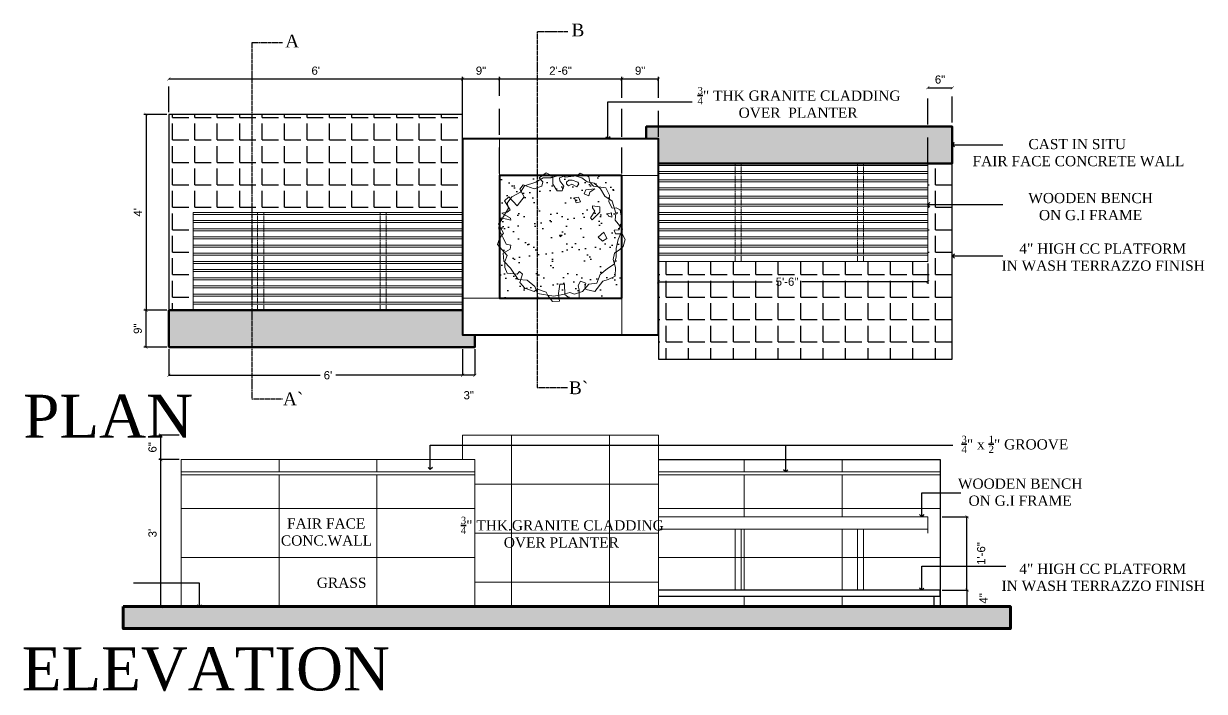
# Model space of a CAD drawing. Header units: inches. Extents: x 50027 to 54188, y -4291 to 1318.
# Drawn here: x 53214.8 to 53504.2, y 255.2 to 418.8 of the extents above; entities that cross this region are included whole.
import ezdxf

# ---------------------------------------------------------------- set-up
doc = ezdxf.new("R2010")
doc.units = ezdxf.units.IN
for name, pattern in [('CENTER2', [1.125, 0.75, -0.125, 0.125, -0.125]), ('DASHED', [0.75, 0.5, -0.25]), ('HIDDEN', [9.524999999999995, 6.349999999999998, -3.174999999999998])]:
    doc.linetypes.add(name, pattern=pattern)
for name, color, linetype, lineweight in [('05--TEXT-3', 3, 'Continuous', 35), ('BASE LINE', 5, 'Continuous', 100), ('E--CONCRETE-4', 6, 'Continuous', 40), ('WALL ELEVATION', 4, 'Continuous', 18), ('WALL LT', 3, 'Continuous', 25), ('WALL XLT', 1, 'Continuous', 5)]:
    doc.layers.add(name, color=color, linetype=linetype, lineweight=lineweight)
doc.layers.add('HATCH', color=251, linetype='Continuous')
doc.styles.add('3-16', font='arial.ttf')
doc.styles.add('STYLE2', font='times.ttf')
doc.dimstyles.new('1-2', dxfattribs={"dimscale": 0.25, "dimtxt": 8, "dimasz": 3, "dimexe": 2, "dimexo": 2, "dimgap": 4, "dimtad": 1, "dimdec": 0, "dimzin": 0, "dimdsep": 46, "dimlunit": 4, "dimtxsty": '3-16', "dimblk": 'ARCHTICK', "dimcen": 0.09375, "dimclrd": 1, "dimclre": 8, "dimclrt": 2, "dimadec": 0, "dimazin": 0, "dimtfac": 1, "dimtdec": 0, "dimtofl": 0, "dimtmove": 2, "dimatfit": 3, "dimldrblk": 'AERO', "dimfxl": 0.18, "dimtolj": 1, "dimtzin": 0, "dimarcsym": 0})

# ---------------------------------------------------------------- blocks, each defined once
blk = doc.blocks.new('A$C1D9503E6')
at = {"layer": 'WALL XLT', "color": 1}
for p, q in [((-3, 23.5), (63, 23.5)), ((-3, 22), (63, 22)), ((-3, 21.5), (63, 21.5)), ((-3, 20), (63, 20)), ((-3, 19.5), (63, 19.5)), ((-3, 18), (63, 18)), ((-3, 17.5), (63, 17.5)), ((-3, 16), (63, 16)), ((-3, 15.5), (63, 15.5)), ((-3, 14), (63, 14)), ((-3, 13.5), (63, 13.5)), ((-3, 12), (63, 12)), ((-3, 11.5), (63, 11.5)), ((-3, 10), (63, 10)), ((-3, 9.5), (63, 9.5)), ((-3, 8), (63, 8)), ((-3, 7.5), (63, 7.5)), ((-3, 6), (63, 6)), ((-3, 5.5), (63, 5.5)), ((-3, 4), (63, 4)), ((-3, 3.5), (63, 3.5)), ((-3, 2), (63, 2)), ((-3, 1.5), (63, 1.5))]:
    blk.add_line(p, q, dxfattribs=at)
at = {"layer": 'WALL XLT', "color": 18, "linetype": 'DASHED', "ltscale": 0.1, "true_color": 0x000000}
for p, q in [((12.75, 0), (12.75, 24)), ((14.25, 0), (14.25, 24)), ((42.75, 0), (42.75, 24)), ((44.25, 0), (44.25, 24))]:
    blk.add_line(p, q, dxfattribs=at)
at = {"layer": 'WALL XLT', "color": 1}
blk.add_lwpolyline([(63, 24), (63, 0), (-3, 0), (-3, 24), (63, 24), (-3, 24)], dxfattribs=at)
blk = doc.blocks.new('_ArchTick')
at = {"color": 0, "const_width": 0.15}
blk.add_lwpolyline([(-0.5, -0.5), (0.5, 0.5)], dxfattribs=at)
blk = doc.blocks.new('*D166')
at = {"layer": 'Defpoints', "color": 0, "transparency": 16777216}
for p in [(53250.38432343307, 396.5434020388348), (53244.79413389057, 348.5434020391258), (53250.38432343307, 348.5434020391258)]:
    blk.add_point(p, dxfattribs=at)
at = {"layer": 'E--CONCRETE-4', "color": 8, "linetype": 'HIDDEN', "lineweight": -2, "transparency": 16777216}
for p, q in [((53249.88432343307, 396.5434020388348), (53244.29413389057, 396.5434020388348)), ((53249.88432343307, 348.5434020391258), (53244.29413389057, 348.5434020391258))]:
    blk.add_line(p, q, dxfattribs=at)
at = {"layer": 'E--CONCRETE-4', "color": 1, "lineweight": -2, "transparency": 16777216}
blk.add_line((53244.79413389057, 396.5434020388348), (53244.79413389057, 348.5434020391258), dxfattribs=at)
at = {"layer": 'E--CONCRETE-4', "color": 1, "lineweight": -2, "transparency": 16777216, "xscale": 0.75, "yscale": 0.75, "zscale": 0.75}
for p, rotation in [((53244.79413389057, 396.5434020388348), 90), ((53244.79413389057, 348.5434020391258), 270)]:
    blk.add_blockref('_ArchTick', p, dxfattribs=dict(at, rotation=rotation))
at = {"layer": 'E--CONCRETE-4', "color": 2, "transparency": 16777216, "insert": (53242.79413389057, 372.5434020389889), "char_height": 2, "attachment_point": 5, "rotation": 90, "style": '3-16'}
blk.add_mtext("\\A1;4'", dxfattribs=at)
blk = doc.blocks.new('AERO')
blk.add_line((0, 0), (-1, 0))
blk.add_lwpolyline([(-0.7071067811866669, 0.7071067811866669), (0, 0), (-0.7071067811866669, -0.7071067811866669)])
blk = doc.blocks.new('*D167')
at = {"layer": 'Defpoints', "color": 0, "transparency": 16777216}
for p in [(53250.38432343307, 339.5434020391258), (53322.38432343307, 339.5434020391258), (53322.38432343307, 332.6335201185138)]:
    blk.add_point(p, dxfattribs=at)
at = {"layer": 'E--CONCRETE-4', "color": 8, "linetype": 'HIDDEN', "lineweight": -2, "transparency": 16777216}
for p, q in [((53250.38432343307, 339.0434020391258), (53250.38432343307, 332.1335201185138)), ((53322.38432343307, 339.0434020391258), (53322.38432343307, 332.1335201185138))]:
    blk.add_line(p, q, dxfattribs=at)
at = {"layer": 'E--CONCRETE-4', "color": 1, "lineweight": -2, "transparency": 16777216}
for p, q in [((53250.38432343307, 332.6335201185138), (53287.45867541125, 332.6335201185138)), ((53322.38432343307, 332.6335201185138), (53291.3099714549, 332.6335201185138))]:
    blk.add_line(p, q, dxfattribs=at)
at = {"layer": 'E--CONCRETE-4', "color": 1, "lineweight": -2, "transparency": 16777216, "xscale": 0.75, "yscale": 0.75, "zscale": 0.75, "rotation": 180}
blk.add_blockref('_ArchTick', (53250.38432343307, 332.6335201185138), dxfattribs=at)
at = {"layer": 'E--CONCRETE-4', "color": 1, "lineweight": -2, "transparency": 16777216, "xscale": 0.75, "yscale": 0.75, "zscale": 0.75}
blk.add_blockref('_ArchTick', (53322.38432343307, 332.6335201185138), dxfattribs=at)
at = {"layer": 'E--CONCRETE-4', "color": 2, "transparency": 16777216, "insert": (53289.38432343307, 332.6335201185138), "char_height": 2, "attachment_point": 5, "style": '3-16'}
blk.add_mtext("\\A1;6'", dxfattribs=at)
blk = doc.blocks.new('*D168')
at = {"layer": 'Defpoints', "color": 0, "transparency": 16777216}
for p in [(53322.38432343307, 339.5434020391258), (53325.38432343307, 339.5434020391258), (53322.38432343307, 332.6335201185138)]:
    blk.add_point(p, dxfattribs=at)
at = {"layer": 'E--CONCRETE-4', "color": 8, "linetype": 'HIDDEN', "lineweight": -2, "transparency": 16777216}
for p, q in [((53322.38432343307, 339.0434020391258), (53322.38432343307, 332.1335201185138)), ((53325.38432343307, 339.0434020391258), (53325.38432343307, 332.1335201185138))]:
    blk.add_line(p, q, dxfattribs=at)
at = {"layer": 'E--CONCRETE-4', "color": 1, "lineweight": -2, "transparency": 16777216}
blk.add_line((53325.38432343307, 332.6335201185138), (53322.38432343307, 332.6335201185138), dxfattribs=at)
at = {"layer": 'E--CONCRETE-4', "color": 1, "lineweight": -2, "transparency": 16777216, "xscale": 0.75, "yscale": 0.75, "zscale": 0.75, "rotation": 180}
blk.add_blockref('_ArchTick', (53322.38432343307, 332.6335201185138), dxfattribs=at)
at = {"layer": 'E--CONCRETE-4', "color": 1, "lineweight": -2, "transparency": 16777216, "xscale": 0.75, "yscale": 0.75, "zscale": 0.75}
blk.add_blockref('_ArchTick', (53325.38432343307, 332.6335201185138), dxfattribs=at)
at = {"layer": 'E--CONCRETE-4', "color": 2, "transparency": 16777216, "insert": (53323.88432343307, 327.7403168345918), "char_height": 2, "attachment_point": 5, "style": '3-16'}
blk.add_mtext('\\A1;3"', dxfattribs=at)
blk = doc.blocks.new('*D169')
at = {"layer": 'Defpoints', "color": 0, "transparency": 16777216}
for p in [(53322.38432510561, 405.2123686667474), (53250.38432343307, 396.5434020388348), (53322.38432510561, 396.5434020388348)]:
    blk.add_point(p, dxfattribs=at)
at = {"layer": 'E--CONCRETE-4', "color": 8, "linetype": 'HIDDEN', "lineweight": -2, "transparency": 16777216}
for p, q in [((53250.38432343307, 397.0434020388348), (53250.38432343307, 405.7123686667474)), ((53322.38432510561, 397.0434020388348), (53322.38432510561, 405.7123686667474))]:
    blk.add_line(p, q, dxfattribs=at)
at = {"layer": 'E--CONCRETE-4', "color": 1, "lineweight": -2, "transparency": 16777216}
blk.add_line((53250.38432343307, 405.2123686667474), (53322.38432510561, 405.2123686667474), dxfattribs=at)
at = {"layer": 'E--CONCRETE-4', "color": 1, "lineweight": -2, "transparency": 16777216, "xscale": 0.75, "yscale": 0.75, "zscale": 0.75, "rotation": 180}
blk.add_blockref('_ArchTick', (53250.38432343307, 405.2123686667474), dxfattribs=at)
at = {"layer": 'E--CONCRETE-4', "color": 1, "lineweight": -2, "transparency": 16777216, "xscale": 0.75, "yscale": 0.75, "zscale": 0.75}
blk.add_blockref('_ArchTick', (53322.38432510561, 405.2123686667474), dxfattribs=at)
at = {"layer": 'E--CONCRETE-4', "color": 2, "transparency": 16777216, "insert": (53286.38432426934, 407.2335146421908), "char_height": 2, "attachment_point": 5, "style": '3-16'}
blk.add_mtext("\\A1;6'", dxfattribs=at)
blk = doc.blocks.new('*D170')
at = {"layer": 'Defpoints', "color": 0, "transparency": 16777216}
for p in [(53331.38432510561, 405.2123686667474), (53322.38432510561, 390.5434020388348), (53331.38432510561, 381.5434020388348)]:
    blk.add_point(p, dxfattribs=at)
at = {"layer": 'E--CONCRETE-4', "color": 8, "linetype": 'HIDDEN', "lineweight": -2, "transparency": 16777216}
for p, q in [((53322.38432510561, 391.0434020388348), (53322.38432510561, 405.7123686667474)), ((53331.38432510561, 382.0434020388348), (53331.38432510561, 405.7123686667474))]:
    blk.add_line(p, q, dxfattribs=at)
at = {"layer": 'E--CONCRETE-4', "color": 1, "lineweight": -2, "transparency": 16777216}
blk.add_line((53322.38432510561, 405.2123686667474), (53331.38432510561, 405.2123686667474), dxfattribs=at)
at = {"layer": 'E--CONCRETE-4', "color": 1, "lineweight": -2, "transparency": 16777216, "xscale": 0.75, "yscale": 0.75, "zscale": 0.75, "rotation": 180}
blk.add_blockref('_ArchTick', (53322.38432510561, 405.2123686667474), dxfattribs=at)
at = {"layer": 'E--CONCRETE-4', "color": 1, "lineweight": -2, "transparency": 16777216, "xscale": 0.75, "yscale": 0.75, "zscale": 0.75}
blk.add_blockref('_ArchTick', (53331.38432510561, 405.2123686667474), dxfattribs=at)
at = {"layer": 'E--CONCRETE-4', "color": 2, "transparency": 16777216, "insert": (53326.88432510561, 407.2335146421908), "char_height": 2, "attachment_point": 5, "style": '3-16'}
blk.add_mtext('\\A1;9"', dxfattribs=at)
blk = doc.blocks.new('*D171')
at = {"layer": 'Defpoints', "color": 0, "transparency": 16777216}
for p in [(53331.38432510561, 405.2123686667474), (53361.38432510561, 405.2123686667474), (53361.38432510561, 381.5434020388348)]:
    blk.add_point(p, dxfattribs=at)
at = {"layer": 'E--CONCRETE-4', "color": 1, "lineweight": -2, "transparency": 16777216}
blk.add_line((53331.38432510561, 405.2123686667474), (53361.38432510561, 405.2123686667474), dxfattribs=at)
at = {"layer": 'E--CONCRETE-4', "color": 8, "linetype": 'HIDDEN', "lineweight": -2, "transparency": 16777216}
blk.add_line((53361.38432510561, 382.0434020388348), (53361.38432510561, 405.7123686667474), dxfattribs=at)
at = {"layer": 'E--CONCRETE-4', "color": 1, "lineweight": -2, "transparency": 16777216, "xscale": 0.75, "yscale": 0.75, "zscale": 0.75, "rotation": 180}
blk.add_blockref('_ArchTick', (53331.38432510561, 405.2123686667474), dxfattribs=at)
at = {"layer": 'E--CONCRETE-4', "color": 1, "lineweight": -2, "transparency": 16777216, "xscale": 0.75, "yscale": 0.75, "zscale": 0.75}
blk.add_blockref('_ArchTick', (53361.38432510561, 405.2123686667474), dxfattribs=at)
at = {"layer": 'E--CONCRETE-4', "color": 2, "transparency": 16777216, "insert": (53346.38432510561, 407.2335146421908), "char_height": 2, "attachment_point": 5, "style": '3-16'}
blk.add_mtext('\\A1;2\'-6"', dxfattribs=at)
blk = doc.blocks.new('*D172')
at = {"layer": 'Defpoints', "color": 0, "transparency": 16777216}
for p in [(53370.38432510561, 405.2123686667474), (53361.38432510561, 390.5434020388348), (53370.38432510561, 390.5434020388348)]:
    blk.add_point(p, dxfattribs=at)
at = {"layer": 'E--CONCRETE-4', "color": 8, "linetype": 'HIDDEN', "lineweight": -2, "transparency": 16777216}
for p, q in [((53361.38432510561, 391.0434020388348), (53361.38432510561, 405.7123686667474)), ((53370.38432510561, 391.0434020388348), (53370.38432510561, 405.7123686667474))]:
    blk.add_line(p, q, dxfattribs=at)
at = {"layer": 'E--CONCRETE-4', "color": 1, "lineweight": -2, "transparency": 16777216}
blk.add_line((53361.38432510561, 405.2123686667474), (53370.38432510561, 405.2123686667474), dxfattribs=at)
at = {"layer": 'E--CONCRETE-4', "color": 1, "lineweight": -2, "transparency": 16777216, "xscale": 0.75, "yscale": 0.75, "zscale": 0.75, "rotation": 180}
blk.add_blockref('_ArchTick', (53361.38432510561, 405.2123686667474), dxfattribs=at)
at = {"layer": 'E--CONCRETE-4', "color": 1, "lineweight": -2, "transparency": 16777216, "xscale": 0.75, "yscale": 0.75, "zscale": 0.75}
blk.add_blockref('_ArchTick', (53370.38432510561, 405.2123686667474), dxfattribs=at)
at = {"layer": 'E--CONCRETE-4', "color": 2, "transparency": 16777216, "insert": (53365.88432510561, 407.2335146421908), "char_height": 2, "attachment_point": 5, "style": '3-16'}
blk.add_mtext('\\A1;9"', dxfattribs=at)
blk = doc.blocks.new('*D173')
at = {"layer": 'Defpoints', "color": 0, "transparency": 16777216}
for p in [(53370.38432510561, 360.5434020388348), (53436.38432510561, 360.5434020388348), (53370.38432510561, 355.5464636487595)]:
    blk.add_point(p, dxfattribs=at)
at = {"layer": 'E--CONCRETE-4', "color": 8, "linetype": 'HIDDEN', "lineweight": -2, "transparency": 16777216}
for p, q in [((53370.38432510561, 360.0434020388348), (53370.38432510561, 355.0464636487595)), ((53436.38432510561, 360.0434020388348), (53436.38432510561, 355.0464636487595))]:
    blk.add_line(p, q, dxfattribs=at)
at = {"layer": 'E--CONCRETE-4', "color": 1, "lineweight": -2, "transparency": 16777216}
for p, q in [((53370.38432510561, 355.5464636487595), (53398.22607135391, 355.5464636487595)), ((53436.38432510561, 355.5464636487595), (53405.54257885731, 355.5464636487595))]:
    blk.add_line(p, q, dxfattribs=at)
at = {"layer": 'E--CONCRETE-4', "color": 1, "lineweight": -2, "transparency": 16777216, "xscale": 0.75, "yscale": 0.75, "zscale": 0.75, "rotation": 180}
blk.add_blockref('_ArchTick', (53370.38432510561, 355.5464636487595), dxfattribs=at)
at = {"layer": 'E--CONCRETE-4', "color": 1, "lineweight": -2, "transparency": 16777216, "xscale": 0.75, "yscale": 0.75, "zscale": 0.75}
blk.add_blockref('_ArchTick', (53436.38432510561, 355.5464636487595), dxfattribs=at)
at = {"layer": 'E--CONCRETE-4', "color": 2, "transparency": 16777216, "insert": (53401.88432510561, 355.5464636487595), "char_height": 2, "attachment_point": 5, "style": '3-16'}
blk.add_mtext('\\A1;5\'-6"', dxfattribs=at)
blk = doc.blocks.new('*D174')
at = {"layer": 'Defpoints', "color": 0, "transparency": 16777216}
for p in [(53442.38432510561, 403.0393566419953), (53436.38432510561, 384.0434020388348), (53442.38432510561, 384.5434020388348)]:
    blk.add_point(p, dxfattribs=at)
at = {"layer": 'E--CONCRETE-4', "color": 8, "linetype": 'HIDDEN', "lineweight": -2, "transparency": 16777216}
for p, q in [((53436.38432510561, 384.5434020388348), (53436.38432510561, 403.5393566419953)), ((53442.38432510561, 385.0434020388348), (53442.38432510561, 403.5393566419953))]:
    blk.add_line(p, q, dxfattribs=at)
at = {"layer": 'E--CONCRETE-4', "color": 1, "lineweight": -2, "transparency": 16777216}
blk.add_line((53436.38432510561, 403.0393566419953), (53442.38432510561, 403.0393566419953), dxfattribs=at)
at = {"layer": 'E--CONCRETE-4', "color": 1, "lineweight": -2, "transparency": 16777216, "xscale": 0.75, "yscale": 0.75, "zscale": 0.75, "rotation": 180}
blk.add_blockref('_ArchTick', (53436.38432510561, 403.0393566419953), dxfattribs=at)
at = {"layer": 'E--CONCRETE-4', "color": 1, "lineweight": -2, "transparency": 16777216, "xscale": 0.75, "yscale": 0.75, "zscale": 0.75}
blk.add_blockref('_ArchTick', (53442.38432510561, 403.0393566419953), dxfattribs=at)
at = {"layer": 'E--CONCRETE-4', "color": 2, "transparency": 16777216, "insert": (53439.38432510561, 405.0605026174387), "char_height": 2, "attachment_point": 5, "style": '3-16'}
blk.add_mtext('\\A1;6"', dxfattribs=at)
blk = doc.blocks.new('*D175')
at = {"layer": 'Defpoints', "color": 0, "transparency": 16777216}
for p in [(53248.41440808194, 311.9802972586476), (53253.38432343307, 311.9802972586476), (53253.38432343307, 275.9802972586476)]:
    blk.add_point(p, dxfattribs=at)
at = {"layer": 'E--CONCRETE-4', "color": 8, "linetype": 'HIDDEN', "lineweight": -2, "transparency": 16777216}
for p, q in [((53252.88432343307, 311.9802972586476), (53247.91440808194, 311.9802972586476)), ((53252.88432343307, 275.9802972586476), (53247.91440808194, 275.9802972586476))]:
    blk.add_line(p, q, dxfattribs=at)
at = {"layer": 'E--CONCRETE-4', "color": 1, "lineweight": -2, "transparency": 16777216}
blk.add_line((53248.41440808194, 275.9802972586476), (53248.41440808194, 311.9802972586476), dxfattribs=at)
at = {"layer": 'E--CONCRETE-4', "color": 1, "lineweight": -2, "transparency": 16777216, "xscale": 0.75, "yscale": 0.75, "zscale": 0.75}
for p, rotation in [((53248.41440808194, 311.9802972586476), 90), ((53248.41440808194, 275.9802972586476), 270)]:
    blk.add_blockref('_ArchTick', p, dxfattribs=dict(at, rotation=rotation))
at = {"layer": 'E--CONCRETE-4', "color": 2, "transparency": 16777216, "insert": (53246.39257997825, 293.9802972586562), "char_height": 2, "attachment_point": 5, "rotation": 90, "style": '3-16'}
blk.add_mtext("\\A1;3'", dxfattribs=at)
blk = doc.blocks.new('*D176')
at = {"layer": 'Defpoints', "color": 0, "transparency": 16777216}
for p in [(53439.38432510561, 279.9802972586476), (53439.38432510561, 275.9802972586476), (53445.97676978543, 275.9802972586476)]:
    blk.add_point(p, dxfattribs=at)
at = {"layer": 'E--CONCRETE-4', "color": 8, "linetype": 'HIDDEN', "lineweight": -2, "transparency": 16777216}
for p, q in [((53439.88432510561, 279.9802972586476), (53446.47676978543, 279.9802972586476)), ((53439.88432510561, 275.9802972586476), (53446.47676978543, 275.9802972586476))]:
    blk.add_line(p, q, dxfattribs=at)
at = {"layer": 'E--CONCRETE-4', "color": 1, "lineweight": -2, "transparency": 16777216}
blk.add_line((53445.97676978543, 279.9802972586476), (53445.97676978543, 275.9802972586476), dxfattribs=at)
at = {"layer": 'E--CONCRETE-4', "color": 1, "lineweight": -2, "transparency": 16777216, "xscale": 0.75, "yscale": 0.75, "zscale": 0.75}
for p, rotation in [((53445.97676978543, 279.9802972586476), 90), ((53445.97676978543, 275.9802972586476), 270)]:
    blk.add_blockref('_ArchTick', p, dxfattribs=dict(at, rotation=rotation))
at = {"layer": 'E--CONCRETE-4', "color": 2, "transparency": 16777216, "insert": (53450.01301819252, 277.9802972586476), "char_height": 2, "attachment_point": 5, "rotation": 90, "style": '3-16'}
blk.add_mtext('\\A1;4"', dxfattribs=at)
blk = doc.blocks.new('*D177')
at = {"layer": 'Defpoints', "color": 0, "transparency": 16777216}
for p in [(53439.38432510561, 297.9802972586476), (53445.97676978543, 297.9802972586476), (53439.38432510561, 279.9802972586476)]:
    blk.add_point(p, dxfattribs=at)
at = {"layer": 'E--CONCRETE-4', "color": 8, "linetype": 'HIDDEN', "lineweight": -2, "transparency": 16777216}
for p, q in [((53439.88432510561, 297.9802972586476), (53446.47676978543, 297.9802972586476)), ((53439.88432510561, 279.9802972586476), (53446.47676978543, 279.9802972586476))]:
    blk.add_line(p, q, dxfattribs=at)
at = {"layer": 'E--CONCRETE-4', "color": 1, "lineweight": -2, "transparency": 16777216}
blk.add_line((53445.97676978543, 279.9802972586476), (53445.97676978543, 297.9802972586476), dxfattribs=at)
at = {"layer": 'E--CONCRETE-4', "color": 1, "lineweight": -2, "transparency": 16777216, "xscale": 0.75, "yscale": 0.75, "zscale": 0.75}
for p, rotation in [((53445.97676978543, 297.9802972586476), 90), ((53445.97676978543, 279.9802972586476), 270)]:
    blk.add_blockref('_ArchTick', p, dxfattribs=dict(at, rotation=rotation))
at = {"layer": 'E--CONCRETE-4', "color": 2, "transparency": 16777216, "insert": (53449.46871932296, 288.9802972586476), "char_height": 2, "attachment_point": 5, "rotation": 90, "style": '3-16'}
blk.add_mtext('\\A1;1\'-6"', dxfattribs=at)
blk = doc.blocks.new('*D178')
at = {"layer": 'Defpoints', "color": 0, "transparency": 16777216}
for p in [(53248.41440808194, 317.9802972586476), (53253.38432343307, 317.9802972586476), (53248.41440807973, 311.9802972586476)]:
    blk.add_point(p, dxfattribs=at)
at = {"layer": 'E--CONCRETE-4', "color": 8, "linetype": 'HIDDEN', "lineweight": -2, "transparency": 16777216}
blk.add_line((53252.88432343307, 317.9802972586476), (53247.91440808194, 317.9802972586476), dxfattribs=at)
at = {"layer": 'E--CONCRETE-4', "color": 1, "lineweight": -2, "transparency": 16777216}
blk.add_line((53248.41440808194, 311.9802972586476), (53248.41440808194, 317.9802972586476), dxfattribs=at)
at = {"layer": 'E--CONCRETE-4', "color": 1, "lineweight": -2, "transparency": 16777216, "xscale": 0.75, "yscale": 0.75, "zscale": 0.75}
for p, rotation in [((53248.41440808194, 317.9802972586476), 90), ((53248.41440808194, 311.9802972586476), 270)]:
    blk.add_blockref('_ArchTick', p, dxfattribs=dict(at, rotation=rotation))
at = {"layer": 'E--CONCRETE-4', "color": 2, "transparency": 16777216, "insert": (53246.3932621065, 314.9802972586562), "char_height": 2, "attachment_point": 5, "rotation": 90, "style": '3-16'}
blk.add_mtext('\\A1;6"', dxfattribs=at)
blk = doc.blocks.new('*D179')
at = {"layer": 'Defpoints', "color": 0, "transparency": 16777216}
for p in [(53244.79413389057, 348.5434020391258), (53250.38432343307, 348.5434020391258), (53250.38432343307, 339.5434020391258)]:
    blk.add_point(p, dxfattribs=at)
at = {"layer": 'E--CONCRETE-4', "color": 8, "linetype": 'HIDDEN', "lineweight": -2, "transparency": 16777216}
for p, q in [((53249.88432343307, 348.5434020391258), (53244.29413389057, 348.5434020391258)), ((53249.88432343307, 339.5434020391258), (53244.29413389057, 339.5434020391258))]:
    blk.add_line(p, q, dxfattribs=at)
at = {"layer": 'E--CONCRETE-4', "color": 1, "lineweight": -2, "transparency": 16777216}
blk.add_line((53244.79413389057, 339.5434020391258), (53244.79413389057, 348.5434020391258), dxfattribs=at)
at = {"layer": 'E--CONCRETE-4', "color": 1, "lineweight": -2, "transparency": 16777216, "xscale": 0.75, "yscale": 0.75, "zscale": 0.75}
for p, rotation in [((53244.79413389057, 348.5434020391258), 90), ((53244.79413389057, 339.5434020391258), 270)]:
    blk.add_blockref('_ArchTick', p, dxfattribs=dict(at, rotation=rotation))
at = {"layer": 'E--CONCRETE-4', "color": 2, "transparency": 16777216, "insert": (53242.77298791512, 344.0434020391344), "char_height": 2, "attachment_point": 5, "rotation": 90, "style": '3-16'}
blk.add_mtext('\\A1;9"', dxfattribs=at)
blk = doc.blocks.new('A$C494532D6')
at = {"layer": 'WALL XLT', "color": 3}
for p, q in [((18.67563641921151, 58.38984494050965), (13.14906189369503, 56.67944946064381)), ((22.29645975923631, 60.58862795107416), (18.67563641921151, 58.38984494050965)), ((23.8208528830437, 63.03160472700256), (20.39070857386105, 60.58862795107416)), ((20.39070857386105, 60.58862795107416), (22.10578072839417, 58.63403870587354)), ((22.10578072839417, 58.63403870587354), (21.72494222817477, 56.43525569530902)), ((26.29812159959693, 60.58862795107416), (22.29645975923631, 60.58862795107416)), ((27.06031816150062, 61.32120924713672), (23.8208528830437, 63.03160472700256)), ((30.30030300130602, 61.81011633903836), (26.29812159959693, 60.58862795107416)), ((27.06031816150062, 57.41255031790934), (27.06031816150062, 61.32120924713672)), ((36.39839505788404, 62.05431010440225), (30.30030300130602, 61.81011633903836)), ((32.5868926870171, 61.32120924713672), (30.30030300130602, 60.58862795107416)), ((30.30030300130602, 60.58862795107416), (30.49098203214817, 59.12242623657221)), ((30.49098203214817, 59.12242623657221), (32.39621365617495, 56.43525569530902)), ((33.15892977954354, 60.83282171643805), (32.5868926870171, 61.32120924713672)), ((38.87566377443727, 61.56540301250061), (33.15892977954354, 60.83282171643805)), ((34.87400193419307, 59.36713956313906), (33.73044731060509, 58.38984494050965)), ((33.73044731060509, 58.38984494050965), (33.73044731060509, 57.65674408327322)), ((36.58907408872619, 59.36713956313906), (34.87400193419307, 59.36713956313906)), ((41.3529324909905, 60.58862795107416), (36.39839505788404, 62.05431010440225)), ((39.25702183612157, 58.38984494050965), (36.58907408872619, 59.36713956313906)), ((40.40005689824466, 62.78741096166777), (38.87566377443727, 61.56540301250061)), ((39.82853936718311, 57.65674408327322), (39.25702183612157, 58.38984494050965)), ((44.78359636163805, 61.07701548180194), (40.40005689824466, 62.78741096166777)), ((43.83072076889221, 58.63403870587354), (41.3529324909905, 60.58862795107416)), ((47.26086507819127, 57.90093784860801), (43.83072076889221, 58.63403870587354)), ((45.16443486185744, 58.38984494050965), (44.78359636163805, 61.07701548180194)), ((47.07018604734913, 56.43525569530902), (45.16443486185744, 58.38984494050965)), ((50.50033035664819, 55.21376730734482), (47.26086507819127, 57.90093784860801)), ((11.24383026955184, 53.50337182747899), (7.050969837000594, 51.30458881691447)), ((12.57754436251707, 57.16835655254545), (10.86247220798396, 54.96957354201004)), ((10.86247220798396, 54.96957354201004), (12.95890242420137, 51.30458881691447)), ((13.14906189369503, 56.67944946064381), (11.24383026955184, 53.50337182747899)), ((17.91343985730782, 55.21376730734482), (12.57754436251707, 57.16835655254545)), ((21.72494222817477, 56.43525569530902), (17.91343985730782, 55.21376730734482)), ((29.15674837783445, 54.23647268474451), (27.06031816150062, 57.41255031790934)), ((31.63401709427126, 54.23647268474451), (29.15674837783445, 54.23647268474451)), ((32.39621365617495, 56.43525569530902), (31.63401709427126, 54.23647268474451)), ((33.73044731060509, 57.65674408327322), (34.68332290335093, 56.67944946064381)), ((34.68332290335093, 56.67944946064381), (36.39839505788404, 57.41255031790934)), ((36.39839505788404, 57.41255031790934), (38.87566377443727, 56.19106192994514)), ((38.87566377443727, 56.19106192994514), (39.82853936718311, 57.65674408327322)), ((42.49648711457849, 52.77079053144553), (43.25868367648218, 54.72486021544319)), ((44.78359636163805, 51.79349590881611), (42.49648711457849, 52.77079053144553)), ((43.25868367648218, 54.72486021544319), (47.64170357841067, 55.21376730734482)), ((45.16443486185744, 53.50337182747899), (44.78359636163805, 51.79349590881611)), ((47.64170357841067, 55.21376730734482), (45.16443486185744, 53.50337182747899)), ((52.97759907320142, 55.7021548380435), (47.07018604734913, 56.43525569530902)), ((52.59676057286561, 51.54878258227836), (50.50033035664819, 55.21376730734482)), ((54.88335025857668, 52.03768967418), (52.97759907320142, 55.7021548380435)), ((5.526576713193208, 51.30458881691447), (3.430146496975794, 49.34999957171385)), ((3.430146496975794, 49.34999957171385), (6.098094244254753, 44.95295311175869)), ((7.050969837000594, 51.30458881691447), (4.764380151289515, 48.12851118374965)), ((4.764380151289515, 48.12851118374965), (5.33589768235106, 45.68553440782125)), ((9.528758114902303, 46.90702279578545), (5.526576713193208, 51.30458881691447)), ((12.95890242420137, 51.30458881691447), (9.528758114902303, 46.90702279578545)), ((39.63786033634096, 51.06039505155059), (37.7321091509657, 50.8162012862158)), ((37.7321091509657, 50.8162012862158), (38.49482527421787, 48.3732245102874)), ((38.49482527421787, 48.3732245102874), (40.5907359290868, 48.86161204101518)), ((40.5907359290868, 48.86161204101518), (39.63786033634096, 51.06039505155059)), ((46.49866851628758, 46.90702279578545), (50.11949185631238, 46.41863526508678)), ((46.49866851628758, 45.92972817318514), (46.49866851628758, 46.90702279578545)), ((50.11949185631238, 46.41863526508678), (50.11949185631238, 43.73146472382359)), ((56.21758391300682, 49.10580580634996), (52.59676057286561, 51.54878258227836)), ((54.50251175835729, 48.86161204101518), (54.88335025857668, 52.03768967418)), ((56.21758391300682, 45.68553440782125), (54.50251175835729, 48.86161204101518)), ((57.93265606765635, 43.24255763192195), (56.21758391300682, 49.10580580634996)), ((1.715074342326261, 41.04377462132834), (0.3813602493610233, 37.86769698816352)), ((3.430146496975794, 42.50945677465643), (0.7621987495804206, 38.1118907535274)), ((6.479452305939049, 39.82228623339324), (1.715074342326261, 41.04377462132834)), ((4.764380151289515, 43.73146472382359), (2.096432404010557, 43.24255763192195)), ((2.096432404010557, 43.24255763192195), (6.288773275096901, 40.79958085599355)), ((5.33589768235106, 45.68553440782125), (3.430146496975794, 42.50945677465643)), ((6.098094244254753, 44.95295311175869), (4.764380151289515, 43.73146472382359)), ((6.288773275096901, 40.79958085599355), (6.479452305939049, 39.82228623339324)), ((45.54579292354174, 41.04377462132834), (47.64170357841067, 44.21985225452227)), ((46.30798948544543, 40.06647999872803), (45.54579292354174, 41.04377462132834)), ((50.11949185631238, 43.73146472382359), (46.30798948544543, 40.06647999872803)), ((47.64170357841067, 44.21985225452227), (46.49866851628758, 45.92972817318514)), ((55.83622585132252, 43.48675139725674), (53.93047466583084, 42.99836386655807)), ((53.93047466583084, 42.99836386655807), (54.31183272751514, 41.77687547859387)), ((54.31183272751514, 41.77687547859387), (56.02690488216467, 41.28796838669223)), ((56.02690488216467, 41.28796838669223), (55.83622585132252, 43.48675139725674)), ((58.1228155370336, 45.92972817318514), (56.21758391300682, 45.68553440782125)), ((57.55129800597206, 39.82228623339324), (57.93265606765635, 43.24255763192195)), ((60.02856672252528, 44.95295311175869), (58.1228155370336, 45.92972817318514)), ((60.98144231527112, 38.84499161079293), (60.02856672252528, 44.95295311175869)), ((0.3813602493610233, 37.86769698816352), (2.858628965914249, 33.47013096703449)), ((0.7621987495804206, 38.1118907535274), (0.5720392802031711, 35.42472021226422)), ((0.5720392802031711, 35.42472021226422), (2.667949935072102, 31.27134795646998)), ((57.16993994428776, 34.93633268153644), (59.64772822218947, 35.18052644690033)), ((57.74197703681421, 33.22593720169971), (57.16993994428776, 34.93633268153644)), ((61.17212134599686, 35.42472021226422), (57.55129800597206, 39.82228623339324)), ((59.07569112977944, 30.29405333386967), (61.17212134599686, 35.42472021226422)), ((59.64772822218947, 35.18052644690033), (60.02856672252528, 37.37930945746484)), ((60.02856672252528, 37.37930945746484), (60.98144231527112, 38.84499161079293)), ((0.9528777804225683, 30.78296042577131), (2.187676727771759e-06, 27.85107655794127)), ((2.858628965914249, 33.47013096703449), (0.9528777804225683, 30.78296042577131)), ((2.667949935072102, 31.27134795646998), (4.19286262022797, 28.09578988450812)), ((31.63401709427126, 32.49283634443418), (30.30030300130602, 32.49283634443418)), ((30.30030300130602, 32.49283634443418), (30.68114150152542, 31.76025504837162)), ((30.68114150152542, 31.76025504837162), (31.63401709427126, 32.49283634443418)), ((52.02472348045558, 33.95903805893613), (49.3567757330602, 31.51606128303683)), ((49.3567757330602, 31.51606128303683), (51.45320594939403, 29.56147203780711)), ((51.45320594939403, 29.56147203780711), (53.54963616561145, 30.78296042577131)), ((53.54963616561145, 30.78296042577131), (52.02472348045558, 33.95903805893613)), ((60.98144231527112, 33.22593720169971), (57.74197703681421, 33.22593720169971)), ((58.1228155370336, 25.89648731274065), (59.07569112977944, 30.29405333386967)), ((62.50583543907851, 30.29405333386967), (60.98144231527112, 33.22593720169971)), ((61.55295984633267, 26.87378193534096), (62.50583543907851, 30.29405333386967)), ((2.187676727771759e-06, 27.85107655794127), (2.096432404010557, 25.40809978201287)), ((2.096432404010557, 25.40809978201287), (4.764380151289515, 22.47621591421193)), ((6.098094244254753, 25.65229354737676), (2.667949935072102, 23.69770430217613)), ((2.667949935072102, 23.69770430217613), (3.049307996639982, 19.78904537294875)), ((4.19286262022797, 28.09578988450812), (6.479452305939049, 27.60688279260648)), ((6.479452305939049, 27.60688279260648), (6.098094244254753, 25.65229354737676)), ((56.59842241322622, 20.52214623018517), (57.36061897512991, 23.69770430217613)), ((57.36061897512991, 23.69770430217613), (59.83788769168314, 25.40809978201287)), ((58.1228155370336, 21.74363461814937), (58.1228155370336, 25.89648731274065)), ((59.83788769168314, 25.40809978201287), (61.55295984633267, 26.87378193534096)), ((3.049307996639982, 19.78904537294875), (6.288773275096901, 16.36877397442004)), ((4.764380151289515, 22.47621591421193), (3.620825527817942, 19.54485160758486)), ((3.620825527817942, 19.54485160758486), (3.620825527817942, 16.61296773975482)), ((53.93047466583084, 16.12458020905615), (57.16993994428776, 18.32336321962066)), ((57.74197703681421, 16.61296773975482), (56.59842241322622, 20.52214623018517)), ((57.16993994428776, 18.32336321962066), (58.1228155370336, 21.74363461814937)), ((3.620825527817942, 16.61296773975482), (4.764380151289515, 13.92579719849164)), ((4.764380151289515, 13.92579719849164), (9.528758114902303, 13.43689010659)), ((6.288773275096901, 16.36877397442004), (10.10027564608026, 10.74971956532681)), ((9.528758114902303, 13.43689010659), (10.67179317714181, 14.6583784945542)), ((10.67179317714181, 14.6583784945542), (12.19618630094919, 13.43689010659)), ((12.19618630094919, 13.43689010659), (10.86247220798396, 9.284037412027828)), ((48.59457917115651, 9.039324085460976), (50.30965132580604, 13.19269634125521)), ((50.30965132580604, 13.19269634125521), (53.93047466583084, 16.12458020905615)), ((54.12115369667299, 10.74971956532681), (57.55129800597206, 12.45959548398969)), ((57.55129800597206, 12.45959548398969), (57.74197703681421, 16.61296773975482)), ((10.10027564608026, 10.74971956532681), (14.48329554800875, 10.50552579996292)), ((10.86247220798396, 9.284037412027828), (13.33974092442077, 6.596347309532575)), ((13.33974092442077, 6.596347309532575), (17.91343985730782, 4.886471390898805)), ((14.48329554800875, 10.50552579996292), (18.2947979188757, 7.329448166798102)), ((17.91343985730782, 4.886471390898805), (19.62851201195735, 6.107959778833902)), ((18.2947979188757, 7.329448166798102), (19.62851201195735, 3.90917676826939)), ((19.62851201195735, 6.107959778833902), (23.8208528830437, 4.641758064331952)), ((29.91894493962172, 3.90917676826939), (30.49098203214817, 8.550936554762302)), ((30.49098203214817, 8.550936554762302), (32.77757171785925, 8.550936554762302)), ((32.77757171785925, 8.550936554762302), (32.96825074870139, 3.420269676367752)), ((39.44718130549882, 7.817835697496776), (40.5907359290868, 10.01661870806129)), ((40.01921839802526, 5.619052686932264), (39.44718130549882, 7.817835697496776)), ((40.5907359290868, 10.01661870806129), (43.25868367648218, 9.039324085460976)), ((41.54361152183264, 4.886471390898805), (44.78359636163805, 8.550936554762302)), ((43.25868367648218, 9.039324085460976), (42.68716614542063, 7.085254401434213)), ((42.68716614542063, 7.085254401434213), (43.44936270732433, 5.863766013499117)), ((43.44936270732433, 5.863766013499117), (47.64170357841067, 4.886471390898805)), ((44.78359636163805, 8.550936554762302), (48.59457917115651, 9.039324085460976)), ((47.64170357841067, 4.886471390898805), (51.64388498011976, 10.01661870806129)), ((51.64388498011976, 10.01661870806129), (54.12115369667299, 10.74971956532681)), ((19.62851201195735, 3.90917676826939), (27.63235525391065, 2.68768838030519)), ((23.8208528830437, 4.641758064331952), (24.58304944494739, 2.931882145669078)), ((24.58304944494739, 2.931882145669078), (26.87015869212337, -1.722160959616303e-06)), ((26.87015869212337, -1.722160959616303e-06), (30.30030300130602, 0.2441920432029292)), ((27.63235525391065, 2.68768838030519), (32.01537515595555, 3.420269676367752)), ((30.30030300130602, 0.2441920432029292), (29.91894493962172, 3.90917676826939)), ((32.01537515595555, 3.420269676367752), (35.44551946525462, 4.397564298968064)), ((32.96825074870139, 3.420269676367752), (35.25484043441247, 1.710393757704878)), ((35.25484043441247, 1.710393757704878), (40.01921839802526, 1.710393757704878)), ((35.44551946525462, 4.397564298968064), (37.7321091509657, 3.664983002934605)), ((37.7321091509657, 3.664983002934605), (41.54361152183264, 4.886471390898805)), ((40.01921839802526, 1.710393757704878), (40.01921839802526, 5.619052686932264))]:
    blk.add_line(p, q, dxfattribs=at)

msp = doc.modelspace()

# ---------------------------------------------------------------- hatches: boundary and pattern name
at = {"layer": 'HATCH', "true_color": 0x000000}
h = msp.add_hatch(dxfattribs=at)
h.set_pattern_fill('ANGLE', color=18, scale=20)
h.set_pattern_definition([(0, (-557617.2603799744, 183369.7838036101), (0, 5.5), [4, -1.5]), (90, (-557617.2603799744, 183369.7838036101), (-5.5, 3.367778697655222e-16), [4, -1.5])])
h.paths.add_polyline_path([(53322.38432510561, 396.5434020388348), (53282.94470332042, 396.5434020388348), (53282.94470332042, 372.5434020391258), (53322.38432510561, 372.5434020391258), (53322.38432510561, 390.5434020388348)])
h.paths.add_polyline_path([(53282.94470332042, 396.5434020388348), (53250.38432343307, 396.5434020388348), (53250.38432343307, 348.5434020391258), (53256.38432343307, 348.5434020391258), (53256.38432343307, 372.5434020391258), (53282.94470332042, 372.5434020391258)])
h.paths.add_polyline_path([(53442.38432510561, 384.5434020388348), (53436.38432510561, 384.5434020388348), (53436.38432510561, 360.5434020388348), (53370.38432510561, 360.5434020388348), (53370.38432510561, 342.5434020388348), (53370.38432510561, 336.5434020388348), (53442.38432510561, 336.5434020388348)])
h.paths.add_polyline_path([(53395.41457663514, 344.023010195262), (53408.25890022449, 344.023010195262)], flags=16)
at = {"layer": 'HATCH'}
h = msp.add_hatch(dxfattribs=at)
h.set_pattern_fill('AR-CONC', color=8)
h.set_pattern_definition([(49.99999999999999, (-547611.2306669543, 183093.8550871945), (7.172601826007535, -0.6275213498259511), [0.75, -8.25]), (355, (-547611.2306669543, 183093.8550871945), (-1.38751333613, 7.521921337000118), [0.6, -6.6]), (100.45144446, (-547610.6329501444, 183093.8027937545), (5.78508846727112, 6.894399909686294), [0.6374019199999994, -7.011421119999995]), (46.18420000000002, (-547611.2306669543, 183095.8550871945), (10.67241330671572, -1.655192807930765), [1.124999999999999, -12.37499999999999]), (96.63563549, (-547610.3412995043, 183095.7171541245), (9.346619456742284, 9.741186007745505), [0.95610342, -10.5171376]), (351.1841639899999, (-547611.2306669543, 183095.8550871945), (9.346619450547731, 9.741186002699902), [0.9, -9.90000001]), (21, (-547610.2306669543, 183095.3550871945), (5.969070521184617, -4.026188906653388), [0.75, -8.25]), (326.0000000000001, (-547610.2306669543, 183095.3550871945), (2.433153319215817, 7.25150045046853), [0.6, -6.6]), (71.45144474, (-547609.7332444143, 183095.0195714545), (8.402223767299711, 3.225311528063538), [0.6374019000000001, -7.01142112]), (37.50000000000001, (-547611.2306669543, 183093.8550871945), (0.1215985531729067, 3.328938538313115), [0, -6.52, 0, -6.7, 0, -6.625]), (7.499999999999999, (-547611.2306669543, 183093.8550871945), (2.630695374421486, 3.944117118823602), [0, -3.82, 0, -6.37, 0, -2.525]), (327.5, (-547613.4606669543, 183093.8550871945), (5.33822436172409, -0.2255487173437976), [0, -2.5, 0, -7.8, 0, -10.35]), (317.5, (-547614.4606669543, 183093.8550871945), (5.831861693423862, 1.001049823323177), [0, -3.25, 0, -5.18, 0, -7.35])])
h.paths.add_polyline_path([(53442.38432510561, 393.5434020388348), (53367.38432510561, 393.5434020388348), (53367.38432510561, 390.5434020388348), (53370.38432510561, 390.5434020388348), (53370.38432510561, 384.5434020388348), (53442.38432510561, 384.5434020388348)])
h.paths.add_polyline_path([(53322.38432510561, 348.5434020391258), (53282.94470332042, 348.5434020391258), (53282.94470332042, 339.5434020391258), (53325.38432343307, 339.5434020391258), (53325.38432343307, 342.5434020388348), (53322.38432510561, 342.5434020388348)])
h.paths.add_polyline_path([(53282.94470332042, 348.5434020391258), (53250.38432343307, 348.5434020391258), (53250.38432343307, 339.5434020391258), (53282.94470332042, 339.5434020391258)])
h = msp.add_hatch(dxfattribs=at)
h.set_pattern_fill('AR-SAND', color=8, scale=3)
h.set_pattern_definition([(37.50000000000001, (-547611.2306669543, 183093.8550871945), (-0.1889800743288245, 5.780471307039476), [0, -4.56, 0, -5.1, 0, -4.875]), (7.499999999999999, (-547611.2306669543, 183093.8550871945), (5.309330115803181, 8.466438195689221), [0, -2.46, 0, -4.11, 0, -1.575]), (327.5, (-547614.9206669542, 183093.8550871945), (9.342425585254485, 0.01697716061089483), [0, -1.5, 0, -5.4, 0, -7.050000000000001]), (317.5, (-547614.9206669542, 183093.8550871945), (9.01837981371688, 2.633026694802748), [0, -0.75, 0, -3.54, 0, -4.050000000000001])])
h.paths.add_polyline_path([(53361.38432510561, 381.5434020388348), (53340.62490647918, 381.5434020388348), (53340.62490647918, 351.5434020388348), (53361.38432510561, 351.5434020388348)])
h.paths.add_polyline_path([(53340.62490647918, 381.5434020388348), (53331.38432510561, 381.5434020388348), (53331.38432510561, 351.5434020388348), (53340.62490647918, 351.5434020388348)])
h = msp.add_hatch(dxfattribs=at)
h.set_pattern_fill('AR-SAND', color=252)
h.set_pattern_definition([(37.50000000000001, (-557617.2603799744, 183455.6841223677), (-0.06299335810960816, 1.926823769013159), [0, -1.52, 0, -1.7, 0, -1.625]), (7.499999999999999, (-557617.2603799744, 183455.6841223677), (1.769776705267727, 2.82214606522974), [0, -0.82, 0, -1.37, 0, -0.525]), (327.5, (-557618.4903799744, 183455.6841223677), (3.114141861751495, 0.005659053536964942), [0, -0.5, 0, -1.8, 0, -2.35]), (317.5, (-557618.4903799744, 183455.6841223677), (3.006126604572294, 0.8776755649342494), [0, -0.25, 0, -1.18, 0, -1.35])])
h.paths.add_polyline_path([(53239.21547264446, 275.9802972586476), (53239.21547264446, 270.5826272228442), (53456.61584839589, 270.5826272228442), (53456.61584839589, 275.9802972586476)])

# ---------------------------------------------------------------- linework, layer by layer
at = {"layer": 'BASE LINE'}
msp.add_lwpolyline([(53239.21547264446, 275.9802972586476), (53456.61584839589, 275.9802972586476), (53456.61584839589, 270.5826272228442), (53239.21547264446, 270.5826272228442)], close=True, dxfattribs=at)
at = {"layer": 'E--CONCRETE-4', "color": 18, "linetype": 'CENTER2', "lineweight": 25, "ltscale": 0.5, "true_color": 0x000000}
for points in [[(53348.19382584168, 416.780665109749), (53340.62490647918, 416.780665109749), (53340.62490647918, 329.6193073748727), (53348.19382584168, 329.6193073748727)], [(53278.27209183274, 414.0628924608754), (53270.70317247024, 414.0628924608754), (53270.70317247024, 326.9015347259992), (53278.27209183274, 326.9015347259992)]]:
    msp.add_lwpolyline(points, dxfattribs=at)
at = {"layer": 'E--CONCRETE-4', "color": 1}
for points in [[(53370.38432510561, 342.5434020388348), (53370.38432510561, 390.5434020388348), (53322.38432510561, 390.5434020388348), (53322.38432510561, 342.5434020388348)], [(53361.38432510561, 351.5434020388348), (53361.38432510561, 381.5434020388348), (53331.38432510561, 381.5434020388348), (53331.38432510561, 351.5434020388348)]]:
    msp.add_lwpolyline(points, close=True, dxfattribs=at)
at = {"layer": 'WALL ELEVATION', "lineweight": 50}
for points in [[(53367.38432510561, 390.5434020388348), (53367.38432510561, 393.5434020388348), (53442.38432510561, 393.5434020388348), (53442.38432510561, 384.5434020388348), (53370.38432510561, 384.5434020388348)], [(53325.38432343307, 342.5434020391258), (53325.38432343307, 339.5434020391258), (53250.38432343307, 339.5434020391258), (53250.38432343307, 348.5434020391258), (53322.38432343307, 348.5434020391258)]]:
    msp.add_lwpolyline(points, dxfattribs=at)
at = {"layer": 'WALL ELEVATION'}
msp.add_lwpolyline([(53253.38432343307, 275.9802972586476), (53253.38432343307, 311.9802972586476), (53325.38432343307, 311.9802972586476), (53325.38432343307, 275.9802972586476)], dxfattribs=at)
at = {"layer": 'WALL LT'}
for p, q in [((53439.38432510561, 279.9802972586476), (53370.38432510561, 279.9802972586476)), ((53439.38432510561, 278.4802972586476), (53370.38432510561, 278.4802972586476)), ((53437.88432510561, 278.4802972586476), (53437.88432510561, 275.9802972586476)), ((53439.38432510561, 278.4802972586476), (53439.38432510561, 279.9802972586476))]:
    msp.add_line(p, q, dxfattribs=at)
for points in [[(53322.38432510561, 390.5434020388348), (53322.38432510561, 396.5434020388348), (53250.38432343307, 396.5434020388348), (53250.38432343307, 348.5434020391258)], [(53370.38432510561, 342.5434020388348), (53370.38432510561, 336.5434020388348), (53442.38432510561, 336.5434020388348), (53442.38432510561, 384.5434020388348)], [(53370.38432510561, 311.9802972586476), (53439.38432510561, 311.9802972586476), (53439.38432510561, 275.9802972586476)]]:
    msp.add_lwpolyline(points, dxfattribs=at)
at = {"layer": 'WALL XLT'}
for p, q in [((53331.38432510561, 381.5434020388348), (53331.38432510561, 390.5434020388348)), ((53361.38432510561, 381.5434020388348), (53370.38432510561, 381.5434020388348)), ((53331.38432510561, 351.5434020388348), (53322.38432343307, 351.5434020388348)), ((53361.38432510561, 351.5434020388348), (53361.38432510561, 342.5434020388348)), ((53325.38432343307, 308.9802972586476), (53253.38432343307, 308.9802972586476)), ((53325.38432343307, 308.2302972586476), (53253.38432343307, 308.2302972586476)), ((53370.38432510561, 308.9802972586476), (53439.38432510561, 308.9802972586476)), ((53370.38432510561, 308.2302972586476), (53439.38432510561, 308.2302972586476)), ((53436.38432510561, 297.9802972586476), (53370.38432510561, 297.9802972586476)), ((53436.38432510561, 293.9802972586767), (53436.38432510561, 297.9802972586476)), ((53436.38432510561, 294.9802972586476), (53370.38432510561, 294.9802972586476)), ((53389.13432510561, 294.9802972586767), (53389.13432510561, 279.9802972586476)), ((53390.63432510561, 294.9802972586767), (53390.63432510561, 279.9802972586476)), ((53419.13432510561, 294.9802972586767), (53419.13432510561, 279.9802972586476)), ((53420.63432510561, 294.9802972586767), (53420.63432510561, 279.9802972586476))]:
    msp.add_line(p, q, dxfattribs=at)
at = {"layer": 'WALL XLT', "color": 2}
for p, q in [((53322.38432510561, 317.9802972586476), (53370.38432510561, 317.9802972586476)), ((53322.38432510561, 317.9802972586476), (53322.38432510561, 311.9802972586476)), ((53370.38432510561, 317.9802972586476), (53370.38432510561, 275.9802972586476))]:
    msp.add_line(p, q, dxfattribs=at)
at = {"layer": 'WALL XLT', "color": 18, "ltscale": 0.1, "true_color": 0x000000}
for p, q in [((53334.38432510561, 317.9802972586476), (53334.38432510561, 275.9802972586476)), ((53358.38432510561, 317.9802972586476), (53358.38432510561, 275.9802972586476)), ((53277.38432343307, 311.9802972586476), (53277.38432343307, 308.9802972586185)), ((53301.38432343307, 311.9802972586476), (53301.38432343307, 308.9802972586185)), ((53391.38432510561, 311.9802972586476), (53391.38432510561, 308.9802972586185)), ((53415.38432510561, 311.9802972586476), (53415.38432510561, 308.9802972586185)), ((53277.38432343307, 308.2302972586185), (53277.38432343307, 275.9802972586476)), ((53301.38432343307, 308.2302972586185), (53301.38432343307, 275.9802972586476)), ((53391.38432510561, 308.2302972586185), (53391.38432510561, 297.9802972586476)), ((53415.38432510561, 308.2302972586185), (53415.38432510561, 297.9802972586476)), ((53325.38432343307, 305.9802972586476), (53370.38432510561, 305.9802972586476)), ((53325.38432343307, 299.9802972586476), (53253.38432343307, 299.9802972586476)), ((53439.38432510561, 299.9802972586476), (53370.38432510561, 299.9802972586476)), ((53325.38432343307, 293.9802972586476), (53370.38432510561, 293.9802972586476)), ((53391.38432510561, 294.9802972586767), (53391.38432510561, 279.9802972586476)), ((53415.38432510561, 294.9802972586767), (53415.38432510561, 279.9802972586476)), ((53325.38432343307, 287.9802972586476), (53253.38432343307, 287.9802972586476)), ((53439.38432510561, 287.9802972586476), (53370.38432510561, 287.9802972586476)), ((53325.38432343307, 281.9802972586476), (53370.38432510561, 281.9802972586476)), ((53391.38432510561, 278.4802972586476), (53391.38432510561, 275.9802972586476)), ((53415.38432510561, 278.4802972586476), (53415.38432510561, 275.9802972586476))]:
    msp.add_line(p, q, dxfattribs=at)

# ---------------------------------------------------------------- block references
at = {"layer": 'Defpoints', "xscale": 0.5, "yscale": 0.5, "zscale": 0.5}
msp.add_blockref('A$C494532D6', (53330.94991743952, 350.7058316080656), dxfattribs=at)
at = {"layer": 'E--CONCRETE-4', "xscale": -1}
msp.add_blockref('A$C1D9503E6', (53433.38432510561, 360.5434020388348), dxfattribs=at)
at = {"layer": 'E--CONCRETE-4'}
msp.add_blockref('A$C1D9503E6', (53259.38432343307, 348.5434020391258), dxfattribs=at)

# ---------------------------------------------------------------- texts
at = {"layer": '05--TEXT-3', "color": 3, "style": 'STYLE2'}
for s, insert, char_height, attachment_point in [('\\pi62.582;B', (53286.48377788826, 418.766497517674, -0.0170378588823326), 3.125, 1), ('\\pi62.335;A', (53216.56204387933, 416.0487248688005, -0.0170378588823326), 3.125, 1), ('\\A1;\\pi39.688;{\\H0.7x;\\S3/4;}" THK GRANITE CLADDING\\P\\pi49.753;OVER  PLANTER', (53340.26786254396, 403.2297328634886, -0.0170378588823326), 2.5, 1), ('\\pi52.353;CAST IN SITU \\P\\pi38.648;FAIR FACE CONCRETE WALL', (53408.69355699609, 390.5214710950386, -0.0170378588823326), 2.5, 1), ('\\pi49.101;WOODEN BENCH\\P\\pi51.707;ON G.I FRAME', (53411.91476321305, 377.2971081419673, -0.0170378588823326), 2.5, 1), ('\\pi44.042;4" HIGH CC PLATFORM\\P\\pi39.689;IN WASH TERRAZZO FINISH', (53414.7624508584, 364.9130177615734, -0.0170378588823326), 2.5, 1), ('\\pi61.953;B`', (53286.48377788826, 331.1379208918952, -0.0170378588823326), 3.125, 1), ('\\pi43.863;PLAN', (53170.84610591586, 327.8708752756429, -0.01277839416174945), 10.546875, 1), ('\\pi61.805;A`', (53216.56204387933, 328.4201482430217, -0.0170378588823326), 3.125, 1), ('\\A1;\\pi51.257;{\\H0.7x;\\S3/4;}" x {\\H0.7x;\\S1/2;}" GROOVE', (53393.37926717909, 317.8222947464383, -0.0170378588823326), 2.5, 1), ('\\pi49.101;WOODEN BENCH\\P\\pi51.707;ON G.I FRAME', (53394.65972496328, 307.3457296485722, -0.0170378588823326), 2.5, 1), ('\\pi54.644;FAIR FACE\\P\\pi53.144;CONC.WALL', (53224.70308973643, 297.5804806177039, -0.0170378588823326), 2.5, 1), ('\\A1;\\pi39.688;{\\H0.7x;\\S3/4;}" THK.GRANITE CLADDING\\P\\pi50.214;OVER PLANTER', (53282.2527079061, 297.9741581600392, -0.0170378588823326), 2.5, 1), ('\\pi44.042;4" HIGH CC PLATFORM\\P\\pi39.689;IN WASH TERRAZZO FINISH', (53414.7624508584, 286.4991637376952, -0.0170378588823326), 2.5, 1), ('GRASS', (53298.81825751023, 283.0723466124327, -0.0170378588823326), 2.5, 3), ('\\pi20.115;ELEVATION', (53194.22015636184, 266.0051635444688, -0.0170378588823326), 10.546875, 1)]:
    msp.add_mtext_dynamic_manual_height_columns(s, width=127.9134761071764, gutter_width=50, heights=[0], dxfattribs=dict(at, insert=insert, char_height=char_height, attachment_point=attachment_point))

# ---------------------------------------------------------------- dimensions: what is measured, and where the dimension line sits
at = {"layer": 'E--CONCRETE-4'}
for base, p1, p2, picture, middle in [((53322.38432510561, 405.2123686667474), (53250.38432343307, 396.5434020388348), (53322.38432510561, 396.5434020388348), '*D169', (53286.38432426934, 407.2335146421908)), ((53331.38432510561, 405.2123686667474), (53322.38432510561, 390.5434020388348), (53331.38432510561, 381.5434020388348), '*D170', (53326.88432510561, 407.2335146421908)), ((53361.38432510561, 405.2123686667474), (53331.38432510561, 405.2123686667474), (53361.38432510561, 381.5434020388348), '*D171', (53346.38432510561, 407.2335146421908)), ((53370.38432510561, 405.2123686667474), (53361.38432510561, 390.5434020388348), (53370.38432510561, 390.5434020388348), '*D172', (53365.88432510561, 407.2335146421908)), ((53442.38432510561, 403.0393566419953), (53436.38432510561, 384.0434020388348), (53442.38432510561, 384.5434020388348), '*D174', (53439.38432510561, 405.0605026174387))]:
    dim = msp.add_linear_dim(base=base, p1=p1, p2=p2, dimstyle='1-2', dxfattribs=at)
    dim.commit()
    dim.dimension.update_dxf_attribs({"geometry": picture, "text_midpoint": middle})
for base, p1, p2, picture, middle in [((53244.79413389057, 348.5434020391258), (53250.38432343307, 396.5434020388348), (53250.38432343307, 348.5434020391258), '*D166', (53242.79413389057, 372.5434020389889)), ((53244.79413389057, 348.5434020391258), (53250.38432343307, 339.5434020391258), (53250.38432343307, 348.5434020391258), '*D179', (53242.77298791512, 344.0434020391344)), ((53248.41440808194, 317.9802972586476), (53248.41440807973, 311.9802972586476), (53253.38432343307, 317.9802972586476), '*D178', (53246.3932621065, 314.9802972586562)), ((53248.41440808194, 311.9802972586476), (53253.38432343307, 275.9802972586476), (53253.38432343307, 311.9802972586476), '*D175', (53246.39257997825, 293.9802972586562))]:
    dim = msp.add_linear_dim(base=base, p1=p1, p2=p2, angle=90, dimstyle='1-2', dxfattribs=at)
    dim.commit()
    dim.dimension.update_dxf_attribs({"geometry": picture, "text_midpoint": middle})
for base, p1, p2, picture, middle in [((53370.38432510561, 355.5464636487595), (53436.38432510561, 360.5434020388348), (53370.38432510561, 360.5434020388348), '*D173', (53401.88432510561, 355.5464636487595)), ((53322.38432343307, 332.6335201185138), (53250.38432343307, 339.5434020391258), (53322.38432343307, 339.5434020391258), '*D167', (53289.38432343307, 332.6335201185138)), ((53322.38432343307, 332.6335201185138), (53325.38432343307, 339.5434020391258), (53322.38432343307, 339.5434020391258), '*D168', (53323.88432343307, 327.7403168345918))]:
    dim = msp.add_linear_dim(base=base, p1=p1, p2=p2, dimstyle='1-2', dxfattribs=at)
    dim.commit()
    dim.dimension.update_dxf_attribs({"geometry": picture, "text_midpoint": middle, "dimtype": 160})
for base, p2, picture, middle in [((53445.97676978543, 297.9802972586476), (53439.38432510561, 297.9802972586476), '*D177', (53449.46871932296, 288.9802972586476)), ((53445.97676978543, 275.9802972586476), (53439.38432510561, 275.9802972586476), '*D176', (53450.01301819252, 277.9802972586476))]:
    dim = msp.add_linear_dim(base=base, p1=(53439.38432510561, 279.9802972586476), p2=p2, angle=90, dimstyle='1-2', dxfattribs=at)
    dim.commit()
    dim.dimension.update_dxf_attribs({"geometry": picture, "text_midpoint": middle, "dimtype": 160})

# ---------------------------------------------------------------- leaders
for points in [[(53358.00138774494, 390.5434020388348), (53358.00138774494, 399.6128129097051), (53378.61095682907, 399.6128129097051)], [(53442.39383847071, 389.0900387638249), (53454.72868004735, 389.0900387638249)], [(53436.38432510561, 374.4545135649969), (53454.72868004735, 374.4545135649969)], [(53442.38432510561, 361.8586554910289), (53454.72868004735, 361.8586554910289)], [(53314.42995494537, 309.5582435250108), (53314.42995494537, 315.4981940121506), (53442.55099372743, 315.4981940121506)], [(53401.57957718198, 308.9802972586476), (53401.57957718198, 315.4981940121506)], [(53434.88090326104, 297.9802972586476), (53434.88090326104, 303.8697784453689), (53444.51219086608, 303.8697784453689)], [(53434.88090326104, 279.9802972586476), (53434.88090326104, 285.8697784453689), (53455.47489887828, 285.8697784453689)], [(53257.88774695017, 275.8444686637085), (53257.88774695017, 281.7339498504298), (53241.74777857054, 281.7339498504298)]]:
    msp.add_leader(points, dimstyle='1-2', dxfattribs=at)

doc.saveas('drawing.dxf')
